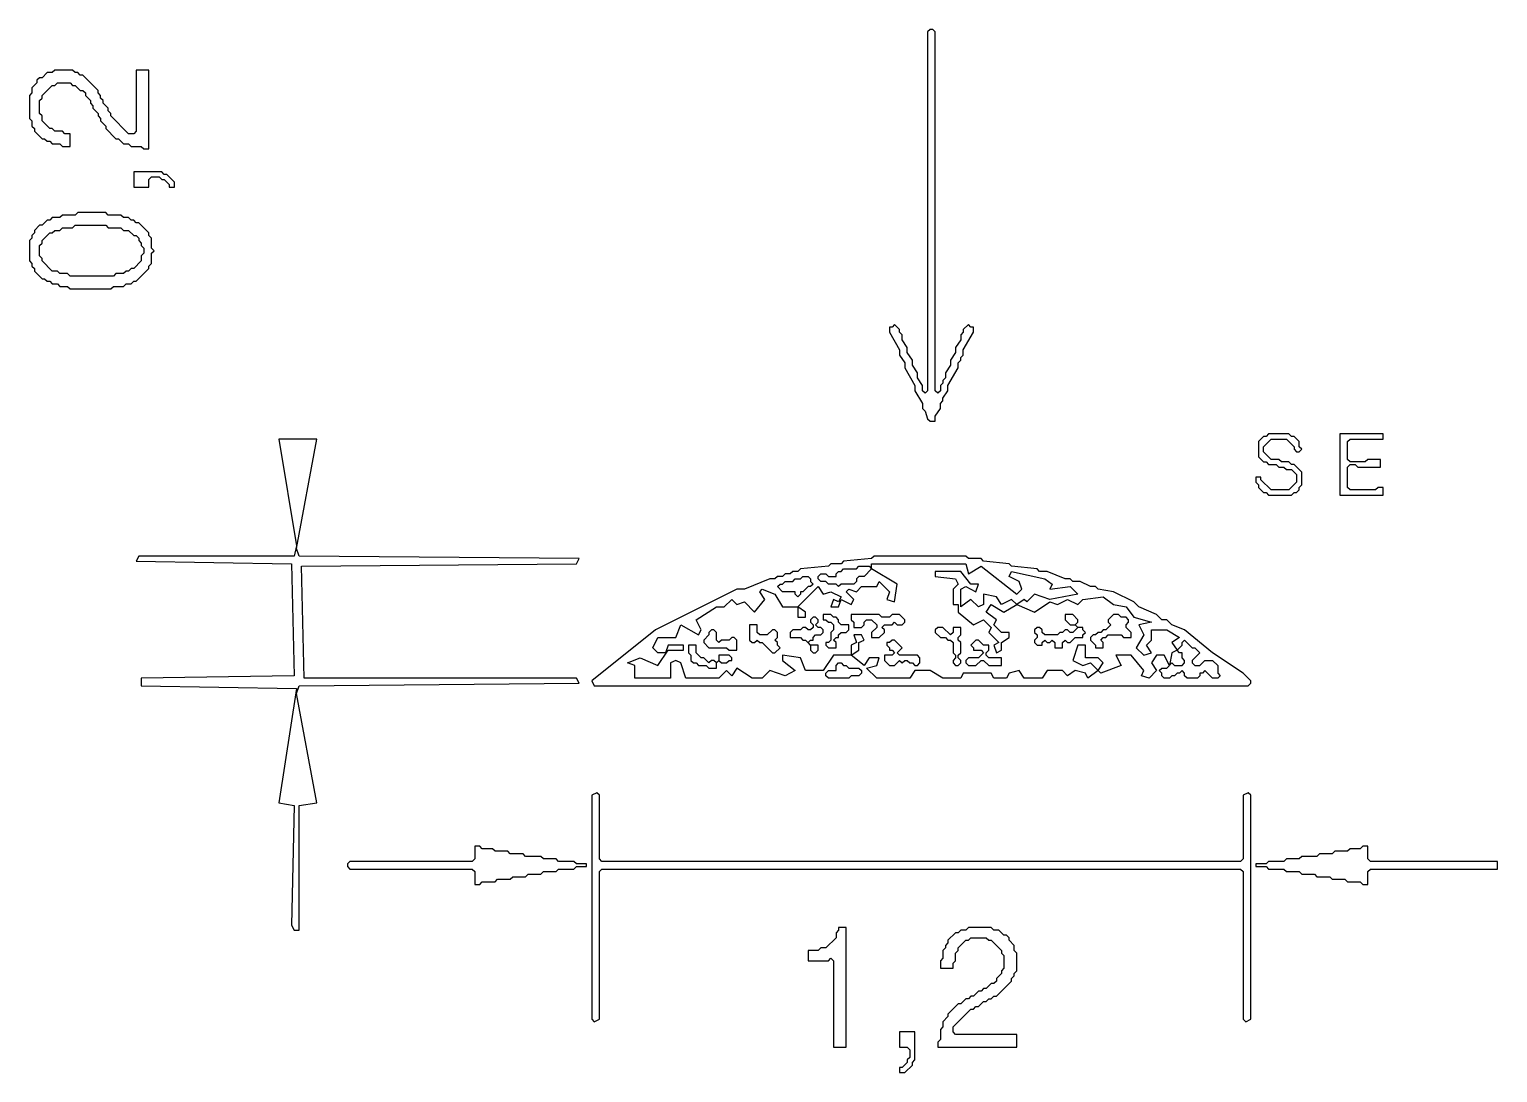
# Model space of a CAD drawing. Extents: x 17 to 323, y -435 to -5.
# Drawn here: x 186.1 to 243.8, y -131.3 to -90.3 of the extents above; entities that cross this region are included whole.
import ezdxf

# ---------------------------------------------------------------- set-up
doc = ezdxf.new("R2010")
doc.units = 0

msp = doc.modelspace()

# ---------------------------------------------------------------- linework, layer by layer
at = {"layer": 'CONTOURS'}
for p, q in [((221.5, -90.3), (221.4, -90.4)), ((221.4, -90.4), (221.4, -104.5)), ((221.6, -90.3), (221.5, -90.3)), ((221.7, -90.4), (221.6, -90.3)), ((221.7, -104.5), (221.7, -90.4)), ((186.5, -92.2), (186.4, -92.3)), ((186.4, -92.3), (186.4, -92.4)), ((186.6, -92.2), (186.5, -92.2)), ((186.8, -92), (186.6, -92.2)), ((187, -92), (186.8, -92)), ((187.1, -91.9), (187, -92)), ((187.8, -91.9), (187.1, -91.9)), ((187.9, -92), (187.8, -91.9)), ((188, -92), (187.9, -92)), ((188.1, -92.1), (188, -92)), ((188.2, -92.1), (188.1, -92.1)), ((188.8, -92.7), (188.2, -92.1)), ((190.8, -91.9), (190.3, -91.9)), ((190.3, -91.9), (190.3, -94.3)), ((190.8, -95), (190.8, -91.9)), ((186.2, -92.8), (186.1, -92.9)), ((186.4, -92.4), (186.2, -92.6)), ((186.2, -92.6), (186.2, -92.8)), ((186.6, -92.9), (187, -92.5)), ((187, -92.5), (187.1, -92.5)), ((187.1, -92.5), (187.2, -92.4)), ((187.2, -92.4), (187.7, -92.4)), ((187.7, -92.4), (187.8, -92.5)), ((187.8, -92.5), (187.9, -92.5)), ((187.9, -92.5), (188.1, -92.7)), ((188.1, -92.7), (188.2, -92.7)), ((188.2, -92.7), (188.3, -92.8)), ((188.3, -92.8), (188.3, -92.9)), ((188.8, -92.8), (188.8, -92.7)), ((188.9, -92.9), (188.8, -92.8)), ((186.1, -92.9), (186.1, -93.8)), ((186.5, -93.1), (186.6, -93)), ((186.5, -93.6), (186.5, -93.1)), ((186.6, -93), (186.6, -92.9)), ((188.3, -92.9), (188.5, -93.1)), ((188.5, -93.1), (188.5, -93.2)), ((188.5, -93.2), (188.6, -93.3)), ((188.6, -93.3), (188.6, -93.4)), ((188.6, -93.4), (188.8, -93.6)), ((188.9, -93), (188.9, -92.9)), ((189, -93.1), (188.9, -93)), ((189, -93.2), (189, -93.1)), ((189.2, -93.4), (189, -93.2)), ((189.2, -93.5), (189.2, -93.4)), ((186.1, -93.8), (186.2, -93.9)), ((186.2, -93.9), (186.2, -94.1)), ((186.6, -93.7), (186.5, -93.6)), ((186.6, -93.9), (186.6, -93.7)), ((186.9, -94.2), (186.6, -93.9)), ((188.8, -93.6), (188.8, -93.7)), ((188.8, -93.7), (188.9, -93.8)), ((188.9, -93.8), (188.9, -93.9)), ((188.9, -93.9), (189.1, -94.1)), ((189.3, -93.6), (189.2, -93.5)), ((189.3, -93.7), (189.3, -93.6)), ((190, -94.4), (189.3, -93.7)), ((186.2, -94.1), (186.3, -94.2)), ((186.3, -94.2), (186.3, -94.3)), ((186.3, -94.3), (186.6, -94.6)), ((186.6, -94.6), (186.7, -94.6)), ((186.7, -94.6), (186.8, -94.7)), ((187, -94.2), (186.9, -94.2)), ((187.1, -94.3), (187, -94.2)), ((187.4, -94.3), (187.1, -94.3)), ((187.5, -94.4), (187.4, -94.3)), ((187.7, -94.4), (187.5, -94.4)), ((187.7, -94.9), (187.7, -94.4)), ((189.1, -94.1), (189.1, -94.2)), ((189.1, -94.2), (189.5, -94.6)), ((189.5, -94.6), (189.6, -94.6)), ((189.6, -94.6), (189.8, -94.8)), ((190.2, -94.4), (190, -94.4)), ((190.3, -94.3), (190.2, -94.4)), ((186.8, -94.7), (186.9, -94.7)), ((186.9, -94.7), (187, -94.8)), ((187, -94.8), (187.3, -94.8)), ((187.3, -94.8), (187.4, -94.9)), ((187.4, -94.9), (187.7, -94.9)), ((189.8, -94.8), (190, -94.8)), ((190, -94.8), (190.1, -94.9)), ((190.1, -94.9), (190.5, -94.9)), ((190.5, -94.9), (190.6, -95)), ((190.6, -95), (190.8, -95)), ((190.2, -95.9), (190.2, -96.5)), ((191.3, -95.9), (190.2, -95.9)), ((190.8, -96.2), (190.9, -96.1)), ((190.8, -96.5), (190.8, -96.2)), ((190.9, -96.1), (191.2, -96.1)), ((191.2, -96.1), (191.3, -96.2)), ((191.4, -96), (191.3, -95.9)), ((191.3, -96.2), (191.4, -96.2)), ((191.5, -96), (191.4, -96)), ((191.4, -96.2), (191.6, -96.4)), ((191.8, -96.3), (191.5, -96)), ((191.8, -96.5), (191.8, -96.3)), ((190.2, -96.5), (190.8, -96.5)), ((191.6, -96.4), (191.6, -96.5)), ((191.6, -96.5), (191.8, -96.5)), ((188, -97.5), (187.9, -97.6)), ((189.1, -97.5), (188, -97.5)), ((189.2, -97.6), (189.1, -97.5)), ((186.5, -98), (186.3, -98.2)), ((186.6, -98), (186.5, -98)), ((186.8, -97.8), (186.6, -98)), ((186.9, -97.8), (186.8, -97.8)), ((187, -97.7), (186.9, -97.8)), ((187.3, -97.7), (187, -97.7)), ((187.4, -97.6), (187.3, -97.7)), ((187.9, -97.6), (187.4, -97.6)), ((187.8, -98.1), (187.9, -98)), ((187.9, -98), (189.1, -98)), ((189.1, -98), (189.2, -98.1)), ((189.7, -97.6), (189.2, -97.6)), ((189.8, -97.7), (189.7, -97.6)), ((190, -97.7), (189.8, -97.7)), ((190.1, -97.8), (190, -97.7)), ((190.2, -97.8), (190.1, -97.8)), ((190.3, -97.9), (190.2, -97.8)), ((190.4, -97.9), (190.3, -97.9)), ((190.8, -98.3), (190.4, -97.9)), ((186.2, -98.5), (186.1, -98.6)), ((186.1, -98.6), (186.1, -99.4)), ((186.3, -98.3), (186.2, -98.4)), ((186.2, -98.4), (186.2, -98.5)), ((186.3, -98.2), (186.3, -98.3)), ((186.6, -98.6), (186.9, -98.3)), ((186.6, -98.7), (186.6, -98.6)), ((186.9, -98.3), (187, -98.3)), ((187, -98.3), (187.1, -98.2)), ((187.1, -98.2), (187.3, -98.2)), ((187.3, -98.2), (187.4, -98.1)), ((187.4, -98.1), (187.8, -98.1)), ((189.2, -98.1), (189.7, -98.1)), ((189.7, -98.1), (189.8, -98.2)), ((189.8, -98.2), (190, -98.2)), ((190, -98.2), (190.2, -98.4)), ((190.2, -98.4), (190.3, -98.4)), ((190.3, -98.4), (190.4, -98.5)), ((190.4, -98.5), (190.4, -98.6)), ((190.4, -98.6), (190.5, -98.7)), ((190.8, -98.4), (190.8, -98.3)), ((190.9, -98.5), (190.8, -98.4)), ((190.9, -98.9), (190.9, -98.5)), ((186.5, -98.8), (186.6, -98.7)), ((186.5, -99.2), (186.5, -98.8)), ((186.6, -99.3), (186.5, -99.2)), ((190.5, -98.7), (190.5, -98.8)), ((190.5, -98.8), (190.6, -98.9)), ((190.6, -99.1), (190.5, -99.2)), ((190.5, -99.2), (190.5, -99.4)), ((190.6, -98.9), (190.6, -99.1)), ((191, -99), (190.9, -98.9)), ((190.9, -99.1), (191, -99)), ((190.9, -99.5), (190.9, -99.1)), ((186.1, -99.4), (186.2, -99.5)), ((186.2, -99.5), (186.2, -99.6)), ((186.2, -99.6), (186.3, -99.7)), ((186.3, -99.7), (186.3, -99.8)), ((186.3, -99.8), (186.6, -100.1)), ((186.6, -99.4), (186.6, -99.3)), ((187, -99.8), (186.6, -99.4)), ((187.2, -99.8), (187, -99.8)), ((187.3, -99.9), (187.2, -99.8)), ((189.9, -99.8), (189.8, -99.9)), ((190, -99.8), (189.9, -99.8)), ((190.1, -99.7), (190, -99.8)), ((190.2, -99.7), (190.1, -99.7)), ((190.5, -99.4), (190.2, -99.7)), ((190.3, -100.2), (190.8, -99.7)), ((190.8, -99.6), (190.9, -99.5)), ((190.8, -99.7), (190.8, -99.6)), ((186.6, -100.1), (186.7, -100.1)), ((186.7, -100.1), (186.8, -100.2)), ((186.8, -100.2), (186.9, -100.2)), ((186.9, -100.2), (187, -100.3)), ((187, -100.3), (187.2, -100.3)), ((187.2, -100.3), (187.3, -100.4)), ((187.6, -99.9), (187.3, -99.9)), ((187.7, -100), (187.6, -99.9)), ((189.4, -100), (187.7, -100)), ((189.5, -99.9), (189.4, -100)), ((189.8, -99.9), (189.5, -99.9)), ((189.8, -100.4), (189.9, -100.3)), ((189.9, -100.3), (190.1, -100.3)), ((190.1, -100.3), (190.2, -100.2)), ((190.2, -100.2), (190.3, -100.2)), ((187.3, -100.4), (187.6, -100.4)), ((187.6, -100.4), (187.7, -100.5)), ((187.7, -100.5), (189.3, -100.5)), ((189.3, -100.5), (189.4, -100.4)), ((189.4, -100.4), (189.8, -100.4)), ((220, -102), (219.9, -102)), ((219.9, -102), (219.9, -102.2)), ((220.1, -101.9), (220, -102)), ((220.3, -102.1), (220.1, -101.9)), ((220.3, -102.2), (220.3, -102.1)), ((223, -101.9), (222.8, -102.1)), ((222.8, -102.1), (222.8, -102.2)), ((223.1, -102), (223, -101.9)), ((223.2, -102), (223.1, -102)), ((223.2, -102.2), (223.2, -102)), ((219.9, -102.2), (220.3, -102.9)), ((220.4, -102.3), (220.3, -102.2)), ((220.4, -102.5), (220.4, -102.3)), ((220.6, -102.8), (220.4, -102.5)), ((222.7, -102.5), (222.5, -102.8)), ((222.8, -102.2), (222.7, -102.3)), ((222.7, -102.3), (222.7, -102.5)), ((222.8, -102.9), (223.2, -102.2)), ((220.3, -102.9), (220.3, -103.1)), ((220.3, -103.1), (220.5, -103.4)), ((220.6, -103), (220.6, -102.8)), ((220.8, -103.3), (220.6, -103)), ((222.5, -103), (222.3, -103.3)), ((222.5, -102.8), (222.5, -103)), ((222.7, -103.2), (222.8, -103.1)), ((222.7, -103.3), (222.7, -103.2)), ((222.8, -103.1), (222.8, -102.9)), ((220.5, -103.4), (220.5, -103.6)), ((220.5, -103.6), (220.9, -104.3)), ((220.8, -103.5), (220.8, -103.3)), ((221, -103.8), (220.8, -103.5)), ((221, -104), (221, -103.8)), ((222.3, -103.5), (222.1, -103.8)), ((222.1, -103.8), (222.1, -104)), ((222.2, -104.3), (222.6, -103.6)), ((222.3, -103.3), (222.3, -103.5)), ((222.6, -103.4), (222.7, -103.3)), ((222.6, -103.6), (222.6, -103.4)), ((220.9, -104.3), (220.9, -104.5)), ((221.2, -104.3), (221, -104)), ((221.2, -104.5), (221.2, -104.3)), ((222, -104.2), (221.9, -104.3)), ((221.9, -104.3), (221.9, -104.5)), ((222.1, -104), (222, -104.1)), ((222, -104.1), (222, -104.2)), ((222.2, -104.5), (222.2, -104.3)), ((220.9, -104.5), (221.2, -105)), ((221.3, -104.6), (221.2, -104.5)), ((221.2, -105), (221.2, -105.2)), ((221.4, -104.5), (221.3, -104.6)), ((221.8, -104.6), (221.7, -104.5)), ((221.9, -104.5), (221.8, -104.6)), ((221.9, -105), (222, -104.9)), ((221.9, -105.2), (221.9, -105)), ((222, -104.8), (222.2, -104.5)), ((222, -104.9), (222, -104.8)), ((221.2, -105.2), (221.3, -105.3)), ((221.3, -105.3), (221.4, -105.6)), ((221.7, -105.5), (221.9, -105.2)), ((221.7, -105.7), (221.7, -105.5)), ((221.4, -105.6), (221.5, -105.7)), ((221.5, -105.7), (221.7, -105.7)), ((195.9, -106.4), (196.6, -110.6)), ((197.4, -106.4), (195.9, -106.4)), ((196.6, -110.7), (197.4, -106.4)), ((234.6, -106.3), (234.4, -106.5)), ((234.4, -106.5), (234.4, -107.1)), ((234.7, -106.3), (234.6, -106.3)), ((234.6, -106.7), (234.9, -106.4)), ((234.6, -106.9), (234.6, -106.7)), ((234.8, -106.2), (234.7, -106.3)), ((235.6, -106.2), (234.8, -106.2)), ((234.9, -106.4), (235.5, -106.4)), ((235.5, -106.4), (235.8, -106.7)), ((235.7, -106.3), (235.6, -106.2)), ((235.8, -106.3), (235.7, -106.3)), ((236, -106.5), (235.8, -106.3)), ((235.8, -106.7), (235.8, -106.8)), ((236, -106.7), (236, -106.5)), ((236.1, -106.8), (236, -106.7)), ((237.6, -106.2), (237.6, -108.6)), ((239.3, -106.2), (237.6, -106.2)), ((237.9, -106.5), (238, -106.4)), ((237.9, -107.2), (237.9, -106.5)), ((238, -106.4), (239.3, -106.4)), ((239.3, -106.4), (239.3, -106.2)), ((234.4, -107.1), (234.6, -107.3)), ((234.9, -107.2), (234.6, -106.9)), ((234.6, -107.3), (234.7, -107.3)), ((234.7, -107.3), (234.8, -107.4)), ((235.2, -107.2), (234.9, -107.2)), ((235.3, -107.3), (235.2, -107.2)), ((235.6, -107.3), (235.3, -107.3)), ((235.7, -107.4), (235.6, -107.3)), ((235.8, -106.8), (235.9, -106.9)), ((235.9, -106.9), (236, -106.9)), ((236, -106.9), (236.1, -106.8)), ((238, -107.3), (237.9, -107.2)), ((238.6, -107.3), (238, -107.3)), ((238.7, -107.2), (238.6, -107.3)), ((239.2, -107.2), (238.7, -107.2)), ((239.2, -107.5), (239.2, -107.2)), ((234.8, -107.4), (235.1, -107.4)), ((235.1, -107.4), (235.2, -107.5)), ((235.2, -107.5), (235.4, -107.5)), ((235.4, -107.5), (235.5, -107.6)), ((235.5, -107.6), (235.7, -107.6)), ((235.8, -107.4), (235.7, -107.4)), ((235.7, -107.6), (235.9, -107.8)), ((236.1, -107.7), (235.8, -107.4)), ((235.9, -107.8), (235.9, -108.1)), ((236.1, -108.2), (236.1, -107.7)), ((237.9, -107.5), (238, -107.4)), ((237.9, -108.3), (237.9, -107.5)), ((238, -107.4), (238.2, -107.4)), ((238.2, -107.4), (238.3, -107.5)), ((238.3, -107.5), (239.2, -107.5)), ((234.5, -107.9), (234.3, -107.9)), ((234.3, -107.9), (234.3, -108.1)), ((234.3, -108.1), (234.4, -108.2)), ((234.4, -108.2), (234.4, -108.3)), ((234.4, -108.3), (234.6, -108.5)), ((234.5, -108), (234.5, -107.9)), ((234.9, -108.4), (234.5, -108)), ((235.6, -108.4), (234.9, -108.4)), ((235.9, -108.1), (235.6, -108.4)), ((235.9, -108.5), (236, -108.4)), ((236, -108.3), (236.1, -108.2)), ((236, -108.4), (236, -108.3)), ((238, -108.4), (237.9, -108.3)), ((239, -108.4), (238, -108.4)), ((239.1, -108.3), (239, -108.4)), ((239.3, -108.3), (239.1, -108.3)), ((239.3, -108.6), (239.3, -108.3)), ((234.6, -108.5), (234.7, -108.5)), ((234.7, -108.5), (234.8, -108.6)), ((234.8, -108.6), (235.7, -108.6)), ((235.7, -108.6), (235.8, -108.5)), ((235.8, -108.5), (235.9, -108.5)), ((237.6, -108.6), (239.3, -108.6)), ((196.6, -110.6), (196.5, -111)), ((196.7, -111), (196.6, -110.7)), ((190.4, -111), (190.3, -111.2)), ((190.3, -111.2), (196.4, -111.3)), ((196.5, -111), (190.4, -111)), ((196.4, -111.3), (196.5, -115.7)), ((207.7, -111.1), (196.7, -111)), ((196.8, -111.4), (207.6, -111.3)), ((207.6, -111.3), (207.7, -111.1)), ((217.6, -111.3), (217.5, -111.4)), ((218, -111.3), (217.6, -111.3)), ((218.1, -111.2), (218, -111.3)), ((219.2, -111.1), (218.1, -111.2)), ((219.3, -111), (219.2, -111.1)), ((219.2, -111.5), (219.2, -111.3)), ((219.2, -111.3), (222.9, -111.3)), ((222.9, -111), (219.3, -111)), ((223, -111.1), (222.9, -111)), ((222.9, -111.3), (223, -111.7)), ((223.5, -111.1), (223, -111.1)), ((223.6, -111.2), (223.5, -111.1)), ((224.6, -111.3), (223.6, -111.2)), ((224.7, -111.4), (224.6, -111.3)), ((196.9, -115.8), (196.8, -111.4)), ((215.2, -111.9), (214.2, -112.3)), ((215.4, -111.9), (215.2, -111.9)), ((215.5, -111.8), (215.4, -111.9)), ((215.7, -111.8), (215.5, -111.8)), ((215.8, -111.7), (215.7, -111.8)), ((216, -111.7), (215.8, -111.7)), ((216.1, -111.6), (216, -111.7)), ((216.3, -111.6), (216.1, -111.6)), ((216.1, -112), (216.2, -111.9)), ((216.2, -111.9), (216.4, -111.9)), ((216.4, -111.5), (216.3, -111.6)), ((217.5, -111.4), (216.4, -111.5)), ((216.4, -111.9), (216.5, -111.8)), ((216.5, -111.8), (216.7, -111.8)), ((216.7, -111.8), (216.8, -111.9)), ((216.8, -111.9), (216.8, -112)), ((217.1, -111.8), (217.2, -111.7)), ((217.1, -111.9), (217.1, -111.8)), ((217.2, -112), (217.1, -111.9)), ((217.2, -111.7), (217.4, -111.7)), ((217.4, -111.7), (217.5, -111.8)), ((217.5, -111.8), (217.8, -111.8)), ((217.8, -111.7), (217.9, -111.6)), ((217.8, -111.8), (217.8, -111.7)), ((217.9, -111.6), (218, -111.6)), ((218, -111.6), (218.1, -111.5)), ((218.1, -111.5), (218.6, -111.5)), ((218.6, -111.5), (218.7, -111.4)), ((218.7, -111.8), (218.6, -111.9)), ((218.6, -111.9), (218.6, -112)), ((218.7, -111.4), (219.1, -111.4)), ((218.9, -111.8), (218.7, -111.8)), ((219.2, -111.5), (218.9, -111.8)), ((219.1, -111.4), (219.2, -111.5)), ((220.2, -112.1), (219.2, -111.5)), ((222.7, -111.6), (221.7, -111.6)), ((221.7, -111.6), (221.7, -111.8)), ((221.7, -111.8), (222.5, -111.9)), ((222.5, -111.9), (222.6, -112.1)), ((223.1, -112.1), (222.7, -111.6)), ((223, -111.7), (223.5, -111.4)), ((223.5, -111.4), (224.9, -112.5)), ((224.6, -111.8), (224.7, -111.6)), ((225, -112), (224.6, -111.8)), ((225.7, -111.5), (224.7, -111.4)), ((224.7, -111.6), (226, -111.9)), ((225.8, -111.6), (225.7, -111.5)), ((226.1, -111.6), (225.8, -111.6)), ((226, -111.9), (226.3, -112.1)), ((226.8, -111.9), (226.1, -111.6)), ((227, -111.9), (226.8, -111.9)), ((227.1, -112), (227, -111.9)), ((213.9, -112.3), (210.7, -113.9)), ((214.2, -112.3), (213.9, -112.3)), ((214.8, -112.4), (214.9, -112.3)), ((215, -112.7), (214.8, -112.4)), ((214.9, -112.3), (215.4, -112.5)), ((215.4, -112.5), (215.7, -113)), ((215.5, -112.2), (215.6, -112.1)), ((215.7, -112.4), (215.5, -112.2)), ((215.6, -112.1), (215.7, -112.1)), ((215.7, -112.1), (215.8, -112)), ((216.2, -112.4), (215.7, -112.4)), ((215.8, -112), (216.1, -112)), ((216.2, -112.5), (216.2, -112.4)), ((216.3, -112.6), (216.2, -112.5)), ((216.3, -113), (217.1, -112.2)), ((216.4, -112.5), (216.3, -112.6)), ((216.5, -112.4), (216.4, -112.4)), ((216.4, -112.4), (216.4, -112.5)), ((216.7, -112.2), (216.5, -112.4)), ((216.8, -112.2), (216.7, -112.2)), ((216.8, -112), (216.9, -112.1)), ((216.9, -112.1), (216.8, -112.2)), ((217.1, -112.2), (217.3, -112.5)), ((217.4, -112), (217.2, -112)), ((217.3, -112.5), (217.6, -112.4)), ((217.5, -112.1), (217.4, -112)), ((217.8, -112.1), (217.5, -112.1)), ((217.6, -112.4), (218, -112.6)), ((217.9, -112.2), (217.8, -112.1)), ((218, -112.1), (217.9, -112.2)), ((218.5, -112.1), (218, -112.1)), ((218.2, -112.4), (218.3, -112.3)), ((218.5, -112.7), (218.2, -112.4)), ((218.3, -112.3), (218.6, -112.4)), ((218.6, -112), (218.5, -112.1)), ((218.6, -112.4), (218.8, -112.2)), ((218.8, -112.2), (219.4, -112.2)), ((219.4, -112.2), (219.5, -112)), ((219.5, -112), (219.9, -112.4)), ((219.9, -112.4), (219.8, -112.7)), ((220.1, -112.8), (220.2, -112.1)), ((222.6, -112.1), (222.4, -112.3)), ((222.4, -112.3), (222.4, -112.9)), ((222.7, -112.3), (222.9, -112.2)), ((222.7, -113), (222.7, -112.3)), ((222.9, -112.2), (223.3, -112.4)), ((223.4, -112.1), (223.1, -112.1)), ((223.3, -112.4), (223.4, -112.1)), ((224.1, -112.6), (223.6, -112.5)), ((223.6, -112.5), (223.6, -112.9)), ((224.9, -112.5), (225.1, -112.3)), ((225.1, -112.3), (225, -112)), ((225.6, -112.5), (225.3, -112.8)), ((226.2, -112.7), (225.6, -112.5)), ((226.3, -112.1), (226.2, -112.3)), ((226.2, -112.3), (227, -112.2)), ((227.3, -112.5), (226.2, -112.7)), ((227, -112.2), (227.3, -112.5)), ((227.4, -112), (227.1, -112)), ((227.8, -112.2), (227.4, -112)), ((228, -112.2), (227.8, -112.2)), ((228.1, -112.3), (228, -112.2)), ((228.7, -112.4), (228.1, -112.3)), ((229.5, -112.8), (228.7, -112.4)), ((212.3, -113.5), (213.1, -113)), ((213.1, -113), (213.4, -113)), ((213.4, -113), (213.7, -112.7)), ((213.7, -112.7), (213.9, -112.9)), ((213.9, -112.9), (214.2, -112.8)), ((214.2, -112.8), (214.6, -113.2)), ((214.6, -113.2), (215, -112.7)), ((215.7, -113), (216.3, -113)), ((216.3, -113), (216.3, -113.4)), ((216.6, -113.2), (216.3, -113)), ((217.7, -112.7), (217.6, -113)), ((217.6, -113), (217.9, -113)), ((217.9, -112.8), (217.7, -112.7)), ((218, -112.6), (217.9, -112.8)), ((217.9, -113), (218, -112.7)), ((218, -112.7), (218.4, -112.9)), ((218.4, -112.9), (218.5, -112.7)), ((219.8, -112.7), (220.1, -112.8)), ((222.4, -112.9), (222.6, -112.9)), ((222.6, -112.9), (222.6, -113.2)), ((223.1, -112.7), (222.7, -113)), ((223.4, -113), (223.1, -112.7)), ((223.6, -112.9), (223.4, -113)), ((223.7, -113.2), (223.9, -112.9)), ((223.9, -112.9), (224.4, -113.2)), ((224.3, -112.9), (224.1, -112.6)), ((224.7, -112.7), (224.3, -112.9)), ((224.4, -113.2), (224.9, -112.9)), ((224.9, -112.9), (224.7, -112.7)), ((225.2, -112.7), (224.9, -112.9)), ((224.9, -112.9), (225.6, -113.2)), ((225.3, -112.8), (225.2, -112.7)), ((225.6, -113.2), (226.2, -112.8)), ((226.2, -112.8), (226.5, -112.9)), ((226.5, -112.9), (226.9, -112.7)), ((226.9, -112.7), (227.3, -112.9)), ((227.3, -112.9), (227.5, -112.7)), ((227.5, -112.7), (228.3, -112.6)), ((228.3, -112.6), (228.7, -112.9)), ((228.7, -112.9), (229.2, -113)), ((229.2, -113), (229.5, -113.4)), ((229.7, -113), (229.5, -112.8)), ((230.4, -113.3), (229.7, -113)), ((212.5, -113.9), (212.3, -113.5)), ((216.3, -113.4), (216.6, -113.4)), ((216.6, -113.4), (216.6, -113.2)), ((216.9, -113.4), (216.8, -113.5)), ((216.8, -113.5), (216.8, -113.6)), ((216.8, -113.6), (216.9, -113.7)), ((217, -113.4), (216.9, -113.4)), ((217.1, -113.5), (217, -113.4)), ((217, -113.7), (217.1, -113.6)), ((217.1, -113.6), (217.1, -113.5)), ((217.3, -113.3), (217.3, -113.5)), ((217.6, -113.3), (217.3, -113.3)), ((217.3, -113.5), (217.4, -113.5)), ((217.4, -113.5), (217.5, -113.6)), ((217.5, -113.6), (217.6, -113.6)), ((217.7, -113.4), (217.6, -113.3)), ((217.6, -113.6), (217.7, -113.7)), ((217.8, -113.4), (217.7, -113.4)), ((217.9, -113.5), (217.8, -113.4)), ((217.9, -113.6), (217.9, -113.5)), ((218, -113.7), (217.9, -113.6)), ((218.4, -113.3), (218.4, -113.5)), ((219.5, -113.3), (218.4, -113.3)), ((218.4, -113.5), (218.5, -113.6)), ((218.5, -113.6), (218.5, -113.8)), ((218.9, -113.6), (219, -113.5)), ((218.9, -113.7), (218.9, -113.6)), ((219, -113.5), (219.2, -113.5)), ((219.2, -113.5), (219.4, -113.7)), ((219.6, -113.4), (219.5, -113.3)), ((219.9, -113.4), (219.6, -113.4)), ((220, -113.3), (219.9, -113.4)), ((220.3, -113.3), (220, -113.3)), ((220, -113.7), (220.1, -113.6)), ((220.1, -113.6), (220.2, -113.7)), ((220.5, -113.5), (220.3, -113.3)), ((220.4, -113.7), (220.5, -113.6)), ((220.5, -113.6), (220.5, -113.5)), ((222.6, -113.2), (223.2, -113.7)), ((223.2, -113.7), (223.6, -113.5)), ((223.6, -113.5), (223.9, -113.8)), ((224.1, -113.5), (223.7, -113.2)), ((224, -113.7), (224.1, -113.5)), ((227.1, -113.3), (226.8, -113.3)), ((226.8, -113.3), (226.8, -113.5)), ((226.8, -113.5), (227, -113.7)), ((227.3, -113.5), (227.1, -113.3)), ((227.2, -113.7), (227.3, -113.6)), ((227.3, -113.6), (227.3, -113.5)), ((228.7, -113.3), (228.5, -113.5)), ((228.5, -113.5), (228.5, -113.6)), ((228.5, -113.6), (228.6, -113.7)), ((228.9, -113.3), (228.7, -113.3)), ((229, -113.4), (228.9, -113.3)), ((229.2, -113.4), (229, -113.4)), ((229.3, -113.5), (229.2, -113.4)), ((229.2, -113.7), (229.3, -113.6)), ((229.3, -113.6), (229.3, -113.5)), ((229.5, -113.4), (230.2, -113.6)), ((230.2, -113.6), (229.7, -113.7)), ((230.6, -113.5), (230.4, -113.3)), ((230.8, -113.5), (230.6, -113.5)), ((231, -113.7), (230.8, -113.5)), ((210.7, -113.9), (208.2, -115.9)), ((210.6, -114.6), (210.8, -114.2)), ((210.8, -114.2), (211.5, -114.2)), ((211.5, -114.2), (211.7, -113.7)), ((211.7, -113.7), (212.4, -114.1)), ((212.4, -114.1), (212.5, -113.9)), ((212.8, -114.1), (212.6, -114.3)), ((212.9, -113.9), (212.8, -114)), ((212.8, -114), (212.8, -114.1)), ((213, -113.9), (212.9, -113.9)), ((213.1, -114), (213, -113.9)), ((213.1, -114.3), (213.1, -114)), ((213.7, -114.2), (213.6, -114.3)), ((213.8, -114.2), (213.7, -114.2)), ((213.9, -114.3), (213.8, -114.2)), ((214.4, -113.7), (214.4, -114.3)), ((214.7, -113.7), (214.4, -113.7)), ((214.7, -114), (214.7, -113.7)), ((214.8, -114.1), (214.7, -114)), ((215.1, -114.1), (214.8, -114.1)), ((215.3, -113.9), (215.1, -114.1)), ((215.4, -113.9), (215.3, -113.9)), ((215.5, -114), (215.4, -113.9)), ((215.4, -114.3), (215.5, -114.2)), ((215.5, -114.2), (215.5, -114)), ((216.1, -113.9), (216, -114)), ((216, -114), (216, -114.2)), ((216, -114.2), (216.4, -114.2)), ((216.4, -113.9), (216.1, -113.9)), ((216.5, -113.8), (216.4, -113.9)), ((216.4, -114.2), (216.5, -114.3)), ((216.6, -113.8), (216.5, -113.8)), ((216.7, -113.9), (216.6, -113.8)), ((216.8, -113.9), (216.7, -113.9)), ((216.9, -113.8), (216.8, -113.9)), ((216.9, -113.7), (216.9, -113.8)), ((216.9, -114.2), (217, -114.1)), ((216.9, -114.3), (216.9, -114.2)), ((217.1, -113.8), (217, -113.7)), ((217, -114.1), (217.2, -114.1)), ((217.2, -113.8), (217.1, -113.8)), ((217.3, -113.9), (217.2, -113.8)), ((217.2, -114.1), (217.3, -114)), ((217.3, -114), (217.3, -113.9)), ((217.7, -113.9), (217.6, -114)), ((217.6, -114), (217.6, -114.3)), ((217.7, -113.7), (217.7, -113.9)), ((217.7, -114.3), (217.8, -114.2)), ((217.8, -114.2), (217.9, -114.2)), ((217.9, -114.1), (218, -114)), ((217.9, -114.2), (217.9, -114.1)), ((218.3, -113.7), (218, -113.7)), ((218, -114), (218.2, -114)), ((218.2, -114), (218.3, -113.9)), ((218.3, -113.9), (218.3, -113.7)), ((218.5, -113.8), (218.8, -113.8)), ((218.8, -114.1), (218.5, -114.1)), ((218.5, -114.1), (218.6, -114.4)), ((218.8, -113.8), (218.9, -113.7)), ((218.9, -114.3), (218.8, -114.1)), ((219.4, -113.8), (219.2, -114)), ((219.2, -114), (219.2, -114.2)), ((219.2, -114.2), (219.5, -114.2)), ((219.4, -113.7), (219.4, -113.8)), ((219.5, -114.2), (219.7, -114)), ((219.6, -113.8), (219.7, -113.7)), ((219.7, -113.9), (219.6, -113.8)), ((219.7, -113.7), (220, -113.7)), ((219.7, -114), (219.7, -113.9)), ((220.2, -113.7), (220.4, -113.7)), ((221.8, -113.8), (221.7, -113.9)), ((221.7, -113.9), (221.7, -114)), ((221.7, -114), (221.9, -114.2)), ((222, -113.8), (221.8, -113.8)), ((221.9, -114.2), (222.1, -114.2)), ((222.3, -114.1), (222, -113.8)), ((222.1, -114.2), (222.2, -114.3)), ((222.4, -114), (222.3, -114.1)), ((222.7, -113.8), (222.4, -113.8)), ((222.4, -113.8), (222.4, -114)), ((222.6, -114.2), (222.7, -114.1)), ((222.6, -114.3), (222.6, -114.2)), ((222.7, -114.1), (222.7, -113.8)), ((223.9, -113.8), (223.8, -114)), ((223.8, -114), (224.2, -114.4)), ((224.3, -114), (224, -113.7)), ((224.6, -114), (224.3, -114)), ((224.3, -114.4), (224.6, -114.2)), ((224.6, -114.2), (224.6, -114)), ((225.7, -113.8), (225.6, -113.9)), ((225.6, -113.9), (225.6, -114)), ((225.6, -114), (225.7, -114.1)), ((225.7, -114.2), (225.6, -114.3)), ((225.8, -113.8), (225.7, -113.8)), ((225.7, -114.1), (225.7, -114.2)), ((225.9, -113.9), (225.8, -113.8)), ((225.9, -114), (225.9, -113.9)), ((226, -114.1), (225.9, -114)), ((226.5, -114.1), (226, -114.1)), ((226.6, -114), (226.5, -114.1)), ((226.7, -114), (226.6, -114)), ((226.8, -113.9), (226.7, -114)), ((226.9, -113.9), (226.8, -113.9)), ((227, -114), (226.9, -113.9)), ((227, -113.7), (227.2, -113.7)), ((227.1, -114), (227, -114)), ((227, -114.4), (227.2, -114.2)), ((227.3, -113.8), (227.1, -114)), ((227.3, -113.8), (227.2, -113.7)), ((227.2, -113.7), (227.3, -113.8)), ((227.2, -114.2), (227.5, -114.2)), ((227.5, -113.8), (227.3, -113.8)), ((227.5, -113.9), (227.5, -113.8)), ((227.6, -114), (227.5, -113.9)), ((227.5, -114.1), (227.6, -114)), ((227.5, -114.2), (227.5, -114.1)), ((227.9, -114.1), (227.8, -114.2)), ((227.8, -114.2), (227.8, -114.3)), ((228, -114.1), (227.9, -114.1)), ((228.1, -114), (228, -114.1)), ((228.2, -114), (228.1, -114)), ((228.3, -113.9), (228.2, -114)), ((228.2, -114.3), (228.3, -114.2)), ((228.4, -113.9), (228.3, -113.9)), ((228.3, -114.2), (228.4, -114.2)), ((228.6, -113.7), (228.4, -113.9)), ((228.4, -114.2), (228.5, -114.1)), ((228.5, -114.1), (229, -114.1)), ((229, -114.1), (229.1, -114.2)), ((229.1, -114.2), (229.4, -114.2)), ((229.2, -113.8), (229.2, -113.7)), ((229.4, -114), (229.2, -113.8)), ((229.4, -114.2), (229.4, -114)), ((229.9, -114.1), (229.6, -114.6)), ((229.7, -113.7), (229.9, -114.1)), ((230.2, -114.3), (230.2, -113.9)), ((230.2, -113.9), (230.8, -113.9)), ((230.8, -113.9), (231.3, -114.2)), ((231.5, -113.9), (231, -113.7)), ((231.3, -114.2), (231, -114.4)), ((232.6, -114.8), (231.5, -113.9)), ((210.8, -114.8), (210.6, -114.6)), ((210.8, -115.3), (211.2, -114.7)), ((211.1, -114.8), (210.8, -114.8)), ((211.2, -114.5), (211.1, -114.8)), ((211.8, -114.5), (211.2, -114.5)), ((211.2, -114.7), (211.8, -114.7)), ((211.8, -114.7), (211.8, -114.5)), ((212, -114.5), (212, -114.8)), ((212.3, -114.5), (212, -114.5)), ((212, -114.8), (212.1, -114.9)), ((212.3, -114.8), (212.3, -114.5)), ((212.5, -115), (212.3, -114.8)), ((212.6, -114.3), (212.6, -114.4)), ((212.6, -114.4), (212.8, -114.6)), ((212.8, -114.6), (213.5, -114.6)), ((213.2, -114.4), (213.1, -114.3)), ((213.3, -114.3), (213.2, -114.4)), ((213.6, -114.3), (213.3, -114.3)), ((213.5, -114.6), (213.6, -114.7)), ((213.6, -114.7), (213.9, -114.7)), ((213.9, -114.7), (213.9, -114.3)), ((214.4, -114.3), (214.5, -114.4)), ((214.5, -114.4), (214.6, -114.4)), ((214.6, -114.4), (214.7, -114.3)), ((214.7, -114.3), (214.8, -114.4)), ((214.8, -114.4), (214.9, -114.4)), ((214.9, -114.4), (215.3, -114.8)), ((215.3, -114.8), (215.4, -114.8)), ((215.5, -114.4), (215.4, -114.3)), ((215.4, -114.8), (215.6, -114.6)), ((215.5, -114.5), (215.5, -114.4)), ((215.6, -114.6), (215.5, -114.5)), ((216.5, -114.3), (216.6, -114.3)), ((216.6, -114.3), (216.8, -114.5)), ((216.7, -114.4), (216.8, -114.3)), ((216.8, -114.5), (216.7, -114.4)), ((216.8, -114.3), (216.9, -114.3)), ((216.8, -114.5), (216.8, -114.7)), ((217.1, -114.5), (216.8, -114.5)), ((216.8, -114.7), (216.9, -114.8)), ((216.9, -114.8), (217, -114.8)), ((217, -114.8), (217.1, -114.7)), ((217.1, -114.7), (217.1, -114.5)), ((217.5, -114.4), (217.4, -114.4)), ((217.4, -114.4), (217.4, -114.5)), ((217.4, -114.5), (217.5, -114.6)), ((217.6, -114.3), (217.5, -114.4)), ((217.5, -114.6), (217.8, -114.6)), ((217.8, -114.4), (217.7, -114.3)), ((217.8, -114.6), (217.8, -114.4)), ((218.6, -114.4), (218.4, -114.5)), ((218.4, -114.5), (218.4, -114.9)), ((218.4, -114.9), (218.7, -114.7)), ((218.7, -114.4), (218.9, -114.3)), ((218.7, -114.7), (218.7, -114.4)), ((219.8, -114.4), (219.8, -114.5)), ((219.9, -114.4), (219.8, -114.4)), ((219.8, -114.5), (219.9, -114.6)), ((220, -114.3), (219.9, -114.4)), ((219.9, -114.6), (219.9, -114.7)), ((219.9, -114.7), (220, -114.7)), ((220.1, -114.3), (220, -114.3)), ((220, -114.7), (220.1, -114.8)), ((220.1, -114.8), (220, -114.9)), ((220.4, -114.6), (220.1, -114.3)), ((220.2, -114.8), (220.4, -114.6)), ((220.3, -114.9), (220.2, -114.8)), ((222.2, -114.3), (222.3, -114.3)), ((222.3, -114.3), (222.4, -114.4)), ((222.4, -114.4), (222.4, -114.8)), ((222.4, -114.8), (222.5, -114.9)), ((222.7, -114.4), (222.6, -114.3)), ((222.6, -114.9), (222.7, -114.8)), ((222.7, -114.8), (222.7, -114.4)), ((223.3, -114.3), (223.1, -114.5)), ((223.1, -114.5), (223.2, -114.6)), ((223.2, -114.6), (223.2, -114.7)), ((223.2, -114.7), (223.5, -114.7)), ((223.4, -114.3), (223.3, -114.3)), ((223.6, -114.5), (223.4, -114.3)), ((223.6, -114.8), (223.4, -115)), ((223.5, -114.7), (223.6, -114.8)), ((223.8, -114.5), (223.6, -114.5)), ((223.7, -114.8), (223.8, -114.7)), ((223.7, -114.9), (223.7, -114.8)), ((223.8, -114.7), (223.8, -114.5)), ((224.2, -114.4), (224, -114.5)), ((224, -114.5), (224.1, -114.8)), ((224.1, -114.8), (224.3, -114.7)), ((224.3, -114.7), (224.3, -114.4)), ((225.6, -114.3), (225.6, -114.4)), ((225.6, -114.4), (225.7, -114.5)), ((225.7, -114.5), (225.9, -114.5)), ((225.9, -114.4), (226, -114.3)), ((225.9, -114.5), (225.9, -114.4)), ((226, -114.3), (226.1, -114.4)), ((226.1, -114.4), (226.2, -114.4)), ((226.2, -114.4), (226.3, -114.3)), ((226.3, -114.3), (226.4, -114.4)), ((226.4, -114.4), (226.4, -114.6)), ((226.4, -114.6), (226.7, -114.6)), ((226.7, -114.4), (226.8, -114.3)), ((226.7, -114.6), (226.7, -114.4)), ((226.8, -114.3), (226.9, -114.4)), ((226.9, -114.4), (227, -114.4)), ((227.3, -114.5), (227.1, -115.1)), ((227.6, -114.5), (227.3, -114.5)), ((227.6, -115), (227.6, -114.5)), ((227.8, -114.3), (228, -114.5)), ((228, -114.5), (228, -114.6)), ((228, -114.6), (228.3, -114.6)), ((228.3, -114.4), (228.2, -114.3)), ((228.3, -114.6), (228.3, -114.4)), ((229.6, -114.6), (229.9, -114.9)), ((229.9, -114.9), (230.2, -114.8)), ((230, -114.5), (230.2, -114.3)), ((230.2, -114.8), (230, -114.5)), ((231, -114.8), (230.9, -115.3)), ((231, -114.4), (231.2, -114.7)), ((231.2, -114.7), (231, -114.8)), ((231.2, -114.7), (231.4, -114.5)), ((231.3, -114.8), (231.2, -114.7)), ((231.4, -114.8), (231.3, -114.8)), ((231.4, -114.4), (231.5, -114.3)), ((231.4, -114.5), (231.4, -114.4)), ((231.4, -115), (231.4, -114.8)), ((231.5, -114.3), (231.8, -114.6)), ((231.8, -114.6), (231.9, -114.6)), ((232.1, -114.8), (231.8, -115.1)), ((231.9, -114.6), (232.1, -114.8)), ((233.8, -115.6), (232.6, -114.8)), ((209.6, -115.2), (210.1, -115)), ((209.9, -115.3), (209.6, -115.2)), ((209.9, -115.8), (209.9, -115.3)), ((210.1, -115), (210.8, -115.3)), ((211.5, -115.1), (211.3, -115.2)), ((211.3, -115.2), (211.3, -115.8)), ((211.7, -115.2), (211.5, -115.1)), ((211.9, -115.8), (211.7, -115.2)), ((212.1, -114.9), (212.1, -115.1)), ((212.1, -115.1), (212.2, -115.2)), ((212.2, -115.2), (212.3, -115.2)), ((212.3, -115.2), (212.4, -115.3)), ((212.4, -115.3), (212.7, -115.3)), ((212.6, -115), (212.5, -115)), ((212.8, -115.2), (212.6, -115)), ((212.7, -115.3), (212.8, -115.4)), ((212.9, -115.1), (212.8, -115.2)), ((213, -115.1), (212.9, -115.1)), ((213.1, -115.2), (213, -115.1)), ((213.1, -115.2), (213.2, -115.1)), ((213.2, -115.1), (213.1, -115.2)), ((213.1, -115.4), (213.1, -115.2)), ((213.6, -114.9), (213.2, -114.9)), ((213.2, -114.9), (213.2, -115.1)), ((213.2, -115.1), (213.3, -115.2)), ((213.3, -115.2), (213.5, -115.2)), ((213.5, -115.2), (213.6, -115.1)), ((213.7, -115), (213.6, -114.9)), ((213.6, -115.1), (213.7, -115.1)), ((213.7, -115.1), (213.7, -115)), ((216.4, -115), (215.7, -114.9)), ((215.7, -114.9), (215.7, -115.1)), ((215.7, -115.1), (216.2, -115.5)), ((216.6, -115.5), (216.4, -115)), ((217.7, -114.9), (217.3, -115.5)), ((218.4, -114.9), (217.7, -114.9)), ((217.8, -115.3), (217.9, -115.2)), ((217.8, -115.5), (217.8, -115.3)), ((217.9, -115.2), (218, -115.2)), ((218, -115.2), (218.1, -115.3)), ((218.1, -115.3), (218.2, -115.3)), ((218.2, -115.3), (218.3, -115.4)), ((218.9, -115.3), (218.4, -114.9)), ((219.1, -115), (218.9, -115.3)), ((219, -115.4), (219.4, -115.3)), ((219.5, -115), (219.1, -115)), ((219.4, -115.3), (219.5, -115)), ((220, -114.9), (219.7, -114.9)), ((219.7, -114.9), (219.7, -115.1)), ((219.7, -115.1), (219.9, -115.3)), ((219.9, -115.3), (220.1, -115.3)), ((220.1, -115.3), (220.3, -115.1)), ((221, -114.9), (220.3, -114.9)), ((220.3, -115.1), (220.4, -115.2)), ((220.4, -115.2), (220.5, -115.1)), ((220.5, -115.1), (220.6, -115.1)), ((220.6, -115.1), (220.7, -115.2)), ((220.7, -115.2), (220.8, -115.2)), ((220.8, -115.2), (220.9, -115.3)), ((220.9, -115.3), (221, -115.3)), ((221.1, -115), (221, -114.9)), ((221, -115.3), (221.1, -115.2)), ((221.1, -115.2), (221.1, -115)), ((222.5, -115), (222.4, -115.1)), ((222.4, -115.1), (222.4, -115.2)), ((222.4, -115.2), (222.5, -115.3)), ((222.5, -114.9), (222.5, -115)), ((222.5, -115.3), (222.6, -115.3)), ((222.6, -115), (222.6, -114.9)), ((222.7, -115.1), (222.6, -115)), ((222.6, -115.3), (222.7, -115.2)), ((222.7, -115.2), (222.7, -115.1)), ((223, -115), (222.9, -115.1)), ((222.9, -115.1), (222.9, -115.2)), ((222.9, -115.2), (223, -115.3)), ((223.4, -115), (223, -115)), ((223, -115.3), (223.3, -115.3)), ((223.3, -115.3), (223.5, -115.1)), ((223.5, -115.1), (223.6, -115.1)), ((223.6, -115.1), (223.8, -115.3)), ((223.8, -115), (223.7, -114.9)), ((224.3, -115), (223.8, -115)), ((223.8, -115.3), (224.3, -115.3)), ((224.3, -115.3), (224.3, -115)), ((227.1, -115.1), (227.5, -115.3)), ((227.5, -115.3), (227.8, -115.2)), ((228.1, -115), (227.6, -115)), ((227.8, -115.2), (228.1, -115.5)), ((228.3, -115.2), (228.1, -115)), ((228.1, -115.5), (228.3, -115.2)), ((229, -115.3), (228.2, -115.6)), ((229.4, -114.9), (228.8, -114.9)), ((228.8, -114.9), (229, -115.3)), ((229.9, -115.5), (229.4, -114.9)), ((230.4, -114.9), (230.2, -115.2)), ((230.2, -115.2), (230.4, -115.5)), ((230.7, -114.9), (230.4, -114.9)), ((230.9, -115.3), (230.7, -114.9)), ((230.8, -115.4), (231, -115.2)), ((231, -115.2), (231.1, -115.3)), ((231.1, -115.3), (231.4, -115.3)), ((231.5, -115.1), (231.4, -115)), ((231.4, -115.3), (231.5, -115.2)), ((231.5, -115.2), (231.5, -115.1)), ((231.8, -115.1), (231.8, -115.2)), ((231.8, -115.2), (231.9, -115.3)), ((231.9, -115.3), (232.1, -115.3)), ((232.1, -115.3), (232.3, -115.1)), ((232.3, -115.1), (232.6, -115.1)), ((232.6, -115.1), (232.8, -115.3)), ((232.8, -115.3), (232.8, -115.6)), ((196.5, -115.7), (190.5, -115.8)), ((190.5, -115.8), (190.5, -116.1)), ((207.6, -115.8), (196.9, -115.8)), ((207.7, -116), (207.6, -115.8)), ((208.2, -115.9), (208.3, -116.1)), ((211.3, -115.8), (209.9, -115.8)), ((213.2, -115.8), (211.9, -115.8)), ((212.8, -115.4), (213.1, -115.4)), ((213.5, -115.5), (213.2, -115.8)), ((213.7, -115.7), (213.5, -115.5)), ((213.9, -115.4), (213.7, -115.7)), ((214.5, -115.8), (213.9, -115.4)), ((214.9, -115.8), (214.5, -115.8)), ((215.2, -115.5), (214.9, -115.8)), ((215.8, -115.7), (215.2, -115.5)), ((216.2, -115.5), (215.8, -115.7)), ((217.3, -115.5), (216.6, -115.5)), ((217.4, -115.6), (217.5, -115.5)), ((217.4, -115.7), (217.4, -115.6)), ((217.5, -115.8), (217.4, -115.7)), ((217.5, -115.5), (217.8, -115.5)), ((218.3, -115.8), (217.5, -115.8)), ((218.3, -115.4), (218.7, -115.4)), ((218.4, -115.7), (218.3, -115.8)), ((218.7, -115.7), (218.4, -115.7)), ((218.7, -115.4), (218.8, -115.5)), ((218.8, -115.6), (218.7, -115.7)), ((218.8, -115.5), (218.8, -115.6)), ((219.4, -115.8), (219, -115.4)), ((220.7, -115.8), (219.4, -115.8)), ((220.9, -115.5), (220.7, -115.8)), ((221.5, -115.5), (220.9, -115.5)), ((222, -115.8), (221.5, -115.5)), ((222.7, -115.8), (222, -115.8)), ((222.8, -115.6), (222.7, -115.8)), ((223.9, -115.6), (222.8, -115.6)), ((224, -115.8), (223.9, -115.6)), ((224.5, -115.8), (224, -115.8)), ((224.6, -115.6), (224.5, -115.8)), ((225, -115.5), (224.6, -115.6)), ((225.2, -115.8), (225, -115.5)), ((225.9, -115.8), (225.2, -115.8)), ((226.1, -115.5), (225.9, -115.8)), ((226.7, -115.5), (226.1, -115.5)), ((226.9, -115.7), (226.7, -115.5)), ((227.2, -115.5), (226.9, -115.7)), ((227.6, -115.6), (227.2, -115.5)), ((227.7, -115.8), (227.6, -115.6)), ((228.1, -115.5), (227.7, -115.8)), ((228.2, -115.6), (228.1, -115.5)), ((229.8, -115.7), (229.9, -115.5)), ((230.1, -115.8), (229.8, -115.7)), ((230.4, -115.5), (230.1, -115.8)), ((230.5, -115.5), (230.6, -115.4)), ((230.6, -115.6), (230.5, -115.5)), ((230.6, -115.4), (230.8, -115.4)), ((230.6, -115.7), (230.6, -115.6)), ((230.7, -115.8), (230.6, -115.7)), ((230.9, -115.8), (230.7, -115.8)), ((231, -115.7), (230.9, -115.8)), ((231.1, -115.7), (231, -115.7)), ((231.2, -115.6), (231.1, -115.7)), ((231.3, -115.6), (231.2, -115.6)), ((231.4, -115.5), (231.3, -115.6)), ((231.5, -115.6), (231.4, -115.5)), ((231.5, -115.7), (231.5, -115.6)), ((231.6, -115.8), (231.5, -115.7)), ((232, -115.8), (231.6, -115.8)), ((232.1, -115.7), (232, -115.8)), ((232.2, -115.6), (232.1, -115.6)), ((232.1, -115.6), (232.1, -115.7)), ((232.3, -115.5), (232.2, -115.6)), ((232.6, -115.8), (232.3, -115.5)), ((232.8, -115.8), (232.6, -115.8)), ((232.8, -115.6), (232.9, -115.7)), ((232.9, -115.7), (232.8, -115.8)), ((234.1, -115.9), (233.8, -115.6)), ((234.1, -116), (234.1, -115.9)), ((190.5, -116.1), (196.6, -116.2)), ((196.6, -116.2), (195.9, -120.7)), ((196.6, -116.4), (196.7, -116.1)), ((197.4, -120.7), (196.6, -116.4)), ((196.7, -116.1), (207.7, -116)), ((208.3, -116.1), (234, -116.1)), ((234, -116.1), (234.1, -116)), ((208.4, -120.3), (208.2, -120.4)), ((208.2, -120.4), (208.2, -129.2)), ((208.5, -120.4), (208.4, -120.3)), ((208.5, -122.9), (208.5, -120.4)), ((234, -120.3), (233.8, -120.4)), ((233.8, -120.4), (233.8, -122.9)), ((234.1, -120.4), (234, -120.3)), ((234.1, -129.2), (234.1, -120.4)), ((195.9, -120.7), (196.5, -120.8)), ((196.5, -120.8), (196.4, -125.5)), ((196.7, -120.8), (197.4, -120.7)), ((196.7, -125.7), (196.7, -120.8)), ((203.6, -122.9), (203.5, -123)), ((203.8, -122.4), (203.6, -122.4)), ((203.6, -122.4), (203.6, -122.9)), ((203.9, -122.5), (203.8, -122.4)), ((204.3, -122.5), (203.9, -122.5)), ((204.4, -122.6), (204.3, -122.5)), ((204.9, -122.6), (204.4, -122.6)), ((205, -122.7), (204.9, -122.6)), ((205.5, -122.7), (205, -122.7)), ((205.6, -122.8), (205.5, -122.7)), ((206.2, -122.8), (205.6, -122.8)), ((206.3, -122.9), (206.2, -122.8)), ((206.8, -122.9), (206.3, -122.9)), ((206.9, -123), (206.8, -122.9)), ((208.6, -123), (208.5, -122.9)), ((233.8, -122.9), (233.7, -123)), ((235.5, -122.9), (235.4, -123)), ((236, -122.9), (235.5, -122.9)), ((236.1, -122.8), (236, -122.9)), ((236.7, -122.8), (236.1, -122.8)), ((236.8, -122.7), (236.7, -122.8)), ((237.3, -122.7), (236.8, -122.7)), ((237.4, -122.6), (237.3, -122.7)), ((237.9, -122.6), (237.4, -122.6)), ((238, -122.5), (237.9, -122.6)), ((238.4, -122.5), (238, -122.5)), ((238.5, -122.4), (238.4, -122.5)), ((238.7, -122.4), (238.5, -122.4)), ((238.7, -122.9), (238.7, -122.4)), ((238.8, -123), (238.7, -122.9)), ((198.7, -123), (198.6, -123.1)), ((198.6, -123.1), (198.6, -123.2)), ((198.6, -123.2), (198.7, -123.3)), ((203.5, -123), (198.7, -123)), ((198.7, -123.3), (203.5, -123.3)), ((203.5, -123.3), (203.6, -123.4)), ((203.6, -123.4), (203.6, -123.9)), ((206.2, -123.5), (206.3, -123.4)), ((206.3, -123.4), (206.8, -123.4)), ((206.8, -123.4), (206.9, -123.3)), ((207.5, -123), (206.9, -123)), ((206.9, -123.3), (207.5, -123.3)), ((207.6, -123.1), (207.5, -123)), ((207.5, -123.3), (207.6, -123.2)), ((208, -123.1), (207.6, -123.1)), ((207.6, -123.2), (208, -123.2)), ((208, -123.2), (208, -123.1)), ((208.5, -123.4), (208.6, -123.3)), ((208.5, -129.2), (208.5, -123.4)), ((233.7, -123), (208.6, -123)), ((208.6, -123.3), (233.7, -123.3)), ((233.7, -123.3), (233.8, -123.4)), ((233.8, -123.4), (233.8, -129.2)), ((234.3, -123.1), (234.3, -123.2)), ((234.7, -123.1), (234.3, -123.1)), ((234.3, -123.2), (234.7, -123.2)), ((234.8, -123), (234.7, -123.1)), ((234.7, -123.2), (234.8, -123.3)), ((235.4, -123), (234.8, -123)), ((234.8, -123.3), (235.4, -123.3)), ((235.4, -123.3), (235.5, -123.4)), ((235.5, -123.4), (236, -123.4)), ((236, -123.4), (236.1, -123.5)), ((238.7, -123.4), (238.8, -123.3)), ((238.7, -123.9), (238.7, -123.4)), ((243.8, -123), (238.8, -123)), ((238.8, -123.3), (243.8, -123.3)), ((243.8, -123.3), (243.8, -123)), ((203.6, -123.9), (203.8, -123.9)), ((203.8, -123.9), (203.9, -123.8)), ((203.9, -123.8), (204.4, -123.8)), ((204.4, -123.8), (204.5, -123.7)), ((204.5, -123.7), (205, -123.7)), ((205, -123.7), (205.1, -123.6)), ((205.1, -123.6), (205.6, -123.6)), ((205.6, -123.6), (205.7, -123.5)), ((205.7, -123.5), (206.2, -123.5)), ((236.1, -123.5), (236.6, -123.5)), ((236.6, -123.5), (236.7, -123.6)), ((236.7, -123.6), (237.2, -123.6)), ((237.2, -123.6), (237.3, -123.7)), ((237.3, -123.7), (237.8, -123.7)), ((237.8, -123.7), (237.9, -123.8)), ((237.9, -123.8), (238.4, -123.8)), ((238.4, -123.8), (238.5, -123.9)), ((238.5, -123.9), (238.7, -123.9)), ((196.4, -125.5), (196.5, -125.7)), ((196.5, -125.7), (196.7, -125.7)), ((217.9, -125.7), (217.8, -125.8)), ((217.9, -125.6), (217.9, -125.7)), ((218.2, -125.6), (217.9, -125.6)), ((218.2, -130.3), (218.2, -125.6)), ((222.7, -125.7), (222.6, -125.8)), ((222.9, -125.7), (222.7, -125.7)), ((223, -125.6), (222.9, -125.7)), ((223.9, -125.6), (223, -125.6)), ((224, -125.7), (223.9, -125.6)), ((224.2, -125.7), (224, -125.7)), ((224.4, -125.9), (224.2, -125.7)), ((217.8, -126), (217.4, -126.4)), ((217.8, -125.8), (217.8, -126)), ((222.2, -126.2), (222.1, -126.3)), ((222.1, -126.3), (222.1, -126.4)), ((222.5, -125.8), (222.2, -126.1)), ((222.2, -126.1), (222.2, -126.2)), ((222.6, -125.8), (222.5, -125.8)), ((222.6, -126.4), (222.9, -126.1)), ((222.9, -126.1), (223, -126.1)), ((223, -126.1), (223.1, -126)), ((223.1, -126), (223.7, -126)), ((223.7, -126), (223.8, -126.1)), ((223.8, -126.1), (223.9, -126.1)), ((223.9, -126.1), (224.3, -126.5)), ((224.5, -125.9), (224.4, -125.9)), ((224.6, -126), (224.5, -125.9)), ((224.6, -126.1), (224.6, -126)), ((224.8, -126.3), (224.6, -126.1)), ((224.8, -126.5), (224.8, -126.3)), ((217.1, -126.5), (216.7, -126.5)), ((216.7, -126.5), (216.7, -126.9)), ((216.7, -126.9), (217.5, -126.9)), ((217.2, -126.4), (217.1, -126.5)), ((217.4, -126.4), (217.2, -126.4)), ((217.5, -126.9), (217.6, -126.8)), ((217.6, -126.8), (217.7, -126.9)), ((217.7, -126.9), (217.7, -130.3)), ((222, -126.8), (221.9, -126.9)), ((221.9, -126.9), (221.9, -127.2)), ((222.1, -126.4), (222, -126.5)), ((222, -126.5), (222, -126.8)), ((222.4, -127), (222.5, -126.9)), ((222.5, -126.6), (222.6, -126.5)), ((222.5, -126.9), (222.5, -126.6)), ((222.6, -126.5), (222.6, -126.4)), ((224.3, -126.5), (224.3, -126.6)), ((224.3, -126.6), (224.4, -126.7)), ((224.4, -126.7), (224.4, -127.2)), ((224.9, -126.6), (224.8, -126.5)), ((224.9, -127.3), (224.9, -126.6)), ((221.9, -127.2), (222.4, -127.2)), ((222.4, -127.2), (222.4, -127)), ((224.3, -127.4), (224.1, -127.6)), ((224.4, -127.2), (224.3, -127.3)), ((224.3, -127.3), (224.3, -127.4)), ((224.7, -127.6), (224.8, -127.5)), ((224.8, -127.4), (224.9, -127.3)), ((224.8, -127.5), (224.8, -127.4)), ((223.6, -128), (223.5, -128.1)), ((223.7, -128), (223.6, -128)), ((223.9, -127.8), (223.7, -128)), ((224, -127.8), (223.9, -127.8)), ((224.1, -127.7), (224, -127.8)), ((224.1, -127.6), (224.1, -127.7)), ((224.1, -128.3), (224.7, -127.7)), ((224.7, -127.7), (224.7, -127.6)), ((222.6, -128.6), (222.2, -129)), ((222.7, -128.6), (222.6, -128.6)), ((222.9, -128.4), (222.7, -128.6)), ((223, -128.4), (222.9, -128.4)), ((223.1, -128.3), (223, -128.4)), ((223.2, -128.3), (223.1, -128.3)), ((223.4, -128.1), (223.2, -128.3)), ((223.5, -128.1), (223.4, -128.1)), ((223.4, -128.7), (223.6, -128.5)), ((223.6, -128.5), (223.7, -128.5)), ((223.7, -128.5), (223.8, -128.4)), ((223.8, -128.4), (223.9, -128.4)), ((223.9, -128.4), (224, -128.3)), ((224, -128.3), (224.1, -128.3)), ((208.2, -129.2), (208.3, -129.3)), ((208.3, -129.3), (208.5, -129.2)), ((222.2, -129.1), (222, -129.3)), ((222.2, -129), (222.2, -129.1)), ((222.4, -129.5), (223.1, -128.8)), ((223.1, -128.8), (223.2, -128.8)), ((223.2, -128.8), (223.3, -128.7)), ((223.3, -128.7), (223.4, -128.7)), ((233.8, -129.2), (233.9, -129.3)), ((233.9, -129.3), (234.1, -129.2)), ((220.9, -129.7), (220.3, -129.7)), ((220.3, -129.7), (220.3, -130.3)), ((220.9, -130.8), (220.9, -129.7)), ((222, -129.5), (221.9, -129.6)), ((221.9, -129.6), (221.9, -130)), ((222, -129.3), (222, -129.5)), ((222.4, -129.7), (222.4, -129.5)), ((222.5, -129.8), (222.4, -129.7)), ((224.9, -129.8), (222.5, -129.8)), ((224.9, -130.3), (224.9, -129.8)), ((217.7, -130.3), (218.2, -130.3)), ((220.3, -130.3), (220.6, -130.3)), ((220.6, -130.3), (220.7, -130.4)), ((220.7, -130.4), (220.7, -130.7)), ((221.9, -130), (221.8, -130.1)), ((221.8, -130.1), (221.8, -130.3)), ((221.8, -130.3), (224.9, -130.3)), ((220.6, -130.9), (220.4, -131.1)), ((220.7, -130.7), (220.6, -130.8)), ((220.6, -130.8), (220.6, -130.9)), ((220.8, -130.9), (220.9, -130.8)), ((220.8, -131), (220.8, -130.9)), ((220.4, -131.1), (220.3, -131.1)), ((220.3, -131.1), (220.3, -131.3)), ((220.3, -131.3), (220.5, -131.3)), ((220.5, -131.3), (220.8, -131))]:
    msp.add_line(p, q, dxfattribs=at)

doc.saveas('drawing.dxf')
